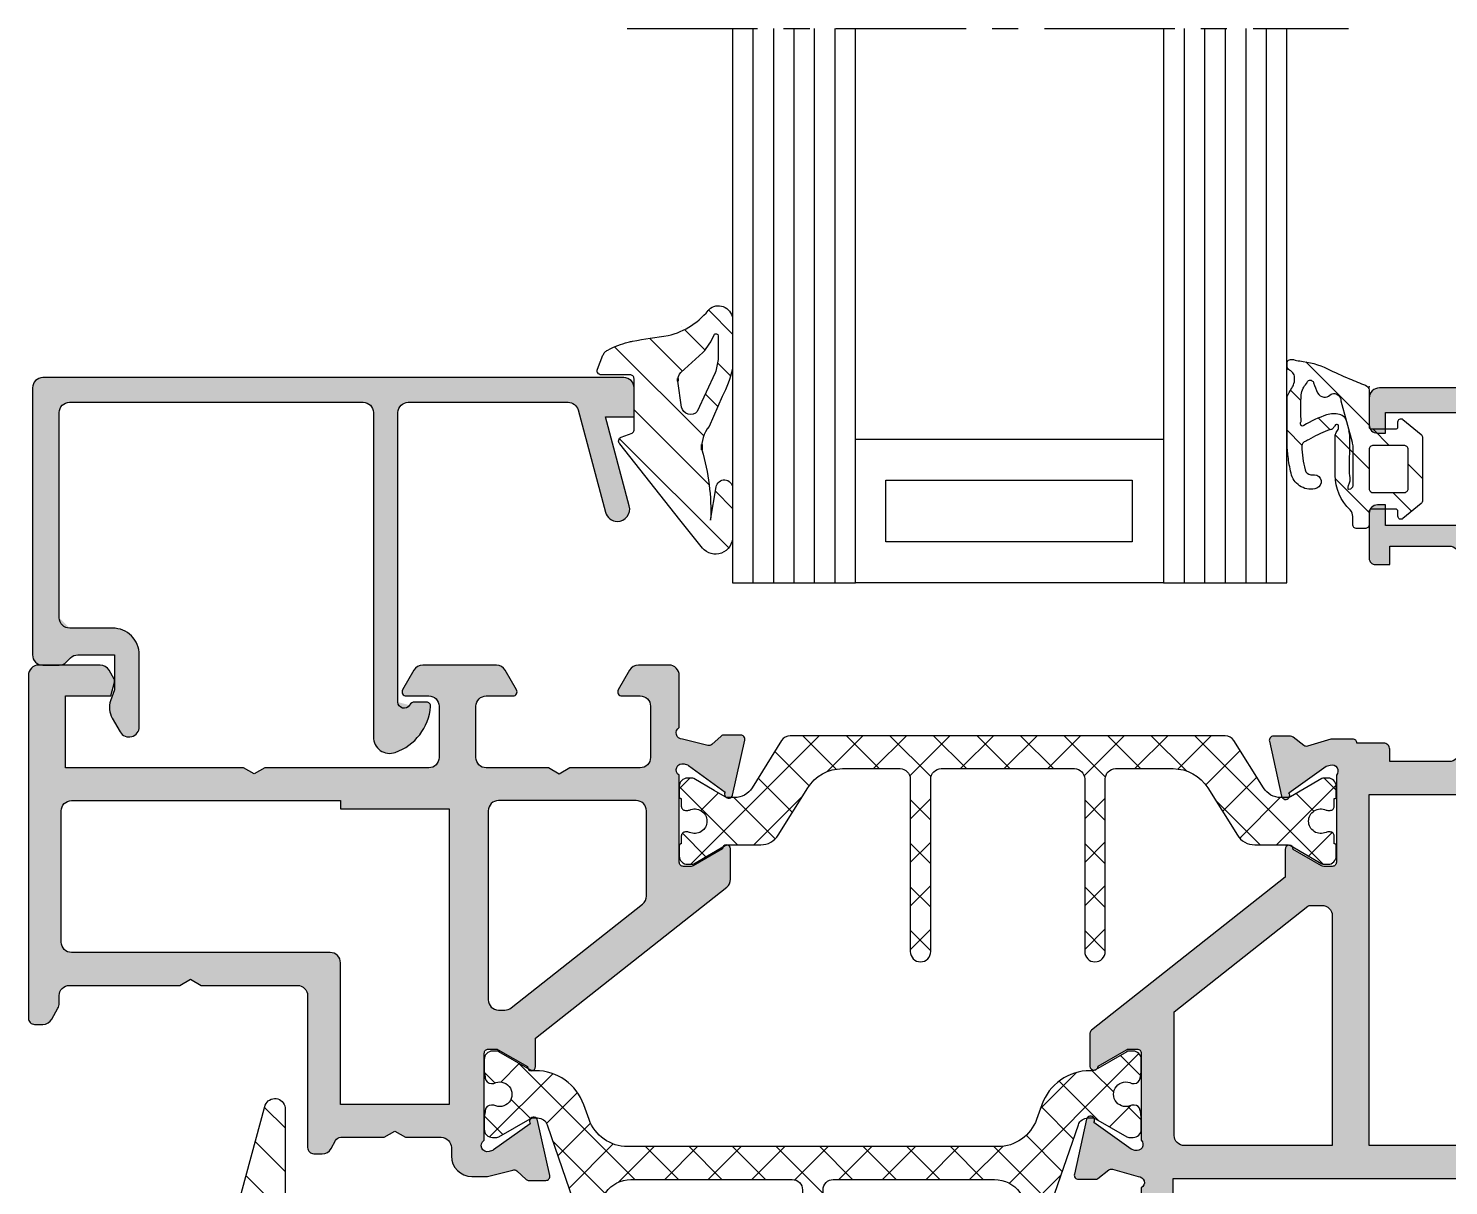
# Model space of a CAD drawing. Header units: millimetres. Extents: x -157 to 4988, y 4688 to 7765.
# Drawn here: x 1120.8 to 1190, y 5452.7 to 5509 of the extents above; entities that cross this region are included whole.
import ezdxf

# ---------------------------------------------------------------- set-up
doc = ezdxf.new("R2010")
doc.units = ezdxf.units.MM
doc.header["$LTSCALE"] = 0.2
doc.linetypes.add('CENTER', pattern=[50.8, 31.75, -6.35, 6.35, -6.35])
doc.layers.add('AM_VIS', color=7, linetype='Continuous', lineweight=50)
for name, color, linetype in [('REYNAERS', 7, 'Continuous'), ('RI-FILLING', 7, 'Continuous'), ('RI-GASKET', 7, 'Continuous'), ('RI-HATCH-I', 4, 'Continuous'), ('RI-HATCH-P', 7, 'Continuous'), ('RI-HATCH-PI', 4, 'Continuous'), ('RI-OTHERS', 7, 'CENTER'), ('RI-PROFILE', 7, 'Continuous')]:
    doc.layers.add(name, color=color, linetype=linetype)

# ---------------------------------------------------------------- blocks, each defined once
blk = doc.blocks.new('0809183v1')
at = {"layer": 'RI-HATCH-I'}
h = blk.add_hatch(dxfattribs=at)
h.set_pattern_fill('_USER', color=256, scale=1.5, angle=-135, style=0, pattern_type=0)
h.set_pattern_definition([(225, (0, 0), (1.06066, -1.06066), [])])
h.paths.add_polyline_path([(5.05, 4.1, 0.414214), (4.75, 4.4), (-10.504, 4.4, 0.787862), (-10.628, 3.436), (-5.594, 2.073, -0.247996), (-5.457, 1.945), (-4.533, -0.72, 0.865542), (-3.95, -0.608), (-4.083, 2.291, -0.427803), (-3.884, 2.5), (-3.05, 2.5), (-2.9, 2.2), (-2.75, 2.5), (-2.15, 2.5, -0.414214), (-1.85, 2.2), (-1.85, 1.4), (-2.23, 1.4, 0.668179), (-2.35, 1.11), (-1.29, 0.05, 0.198912), (-1.17, 0), (1.17, 0, 0.198912), (1.29, 0.05), (2.35, 1.11, 0.668179), (2.23, 1.4), (1.85, 1.4), (1.85, 2.2, -0.414214), (2.15, 2.5), (2.747, 2.5), (2.897, 2.2), (3.047, 2.5), (4.247, 2.5), (4.397, 2.2), (4.547, 2.5), (4.75, 2.5, 0.414214), (5.05, 2.8)])
h.paths.add_polyline_path([(-0.65, 2.8), (0.65, 2.8, -0.414214), (1, 2.45), (1, 1.4), (0.691, 0.55), (-0.691, 0.55), (-1, 1.4), (-1, 2.45, -0.414214)], flags=16)
at = {"layer": 'RI-GASKET'}
for points in [[(-4.533, -0.72), (-5.457, 1.945, 0.247996), (-5.594, 2.073), (-10.628, 3.436, -0.787862), (-10.504, 4.4), (4.75, 4.4, -0.414214), (5.05, 4.1), (5.05, 2.8, -0.414214), (4.75, 2.5), (4.547, 2.5), (4.397, 2.2), (4.247, 2.5), (3.047, 2.5), (2.897, 2.2), (2.747, 2.5), (2.15, 2.5, 0.414214), (1.85, 2.2), (1.85, 1.4), (2.23, 1.4, -0.668179), (2.35, 1.11), (1.29, 0.05, -0.198912), (1.17, 0), (-1.17, 0, -0.198912), (-1.29, 0.05), (-2.35, 1.11, -0.668179), (-2.23, 1.4), (-1.85, 1.4), (-1.85, 2.2, 0.414214), (-2.15, 2.5), (-2.75, 2.5), (-2.9, 2.2), (-3.05, 2.5), (-3.884, 2.5, 0.427803), (-4.083, 2.291), (-3.95, -0.608, -0.865499)], [(0.65, 2.8, -0.414214), (1, 2.45), (1, 1.4), (0.691, 0.55), (-0.691, 0.55), (-1, 1.4), (-1, 2.45, -0.414214), (-0.65, 2.8)]]:
    blk.add_lwpolyline(points, format="xyb", close=True, dxfattribs=at)
blk.add_arc((-4.17, 4.6), 0.2, 263.84468, 270, dxfattribs=at)
blk = doc.blocks.new('0809125v2')
at = {"layer": 'RI-HATCH-I'}
h = blk.add_hatch(dxfattribs=at)
h.set_pattern_fill('_USER', color=256, scale=1.5, angle=45, style=0, pattern_type=0)
h.set_pattern_definition([(45, (-188.5701, -265.9912), (-1.06066, 1.06066), [])])
edge = h.paths.add_edge_path(flags=0)
edge.add_arc((-3.267, -1.514), 6.993, 13.12763, 14.88324)
edge.add_arc((-1.254, -0.969), 4.908, 14.76697, 27.32736)
edge.add_arc((2.664, 1.052), 0.499, 27.69323, 47.72163)
edge.add_arc((2.662, 1.05), 0.501, 47.72163, 67.91622)
edge.add_line((2.851, 1.515), (2.175, 1.788))
edge.add_arc((2.101, 1.602), 0.2, 68.32784, 96.1665)
edge.add_arc((2.101, 1.601), 0.201, 96.13863, 123.84179)
edge.add_arc((2.099, 1.602), 0.199, 123.53355, 151.79439)
edge.add_arc((2.099, 1.602), 0.199, 151.82633, 180.02396)
edge.add_line((1.9, 1.602), (1.9, 1.14))
edge.add_line((1.9, 1.14), (1.903, 0.201))
edge.add_ellipse((1.703, 0.201), major_axis=(-0.2, 0), ratio=1, start_angle=134.9996, end_angle=179.99908, ccw=False)
edge.add_ellipse((1.703, 0.201), major_axis=(-0.2, 0), ratio=1, start_angle=90.00092, end_angle=135.0004, ccw=False)
edge.add_line((1.703, 0.001), (-0.794, 0.001))
edge.add_ellipse((-0.794, 0.151), major_axis=(0, 0.15), ratio=1, start_angle=110.99402, end_angle=180, ccw=False)
edge.add_line((-0.934, 0.097), (-1.136, 0.622))
edge.add_arc((-1.322, 0.551), 0.2, 20.99402, 134.18067)
edge.add_line((-1.462, 0.694), (-5.165, -2.233))
edge.add_line((-5.165, -2.233), (-6.535, -3.325))
edge.add_arc((-5.999, -3.965), 0.835, 129.98445, 271.57536)
edge.add_line((-5.976, -4.799), (-3.604, -4.799))
edge.add_arc((-3.615, -4.4), 0.4, 271.58318, 442.03388)
edge.add_line((-3.559, -4.004), (-5.184, -3.727))
edge.add_arc((-4.732, 6.604), 10.342, 267.49207, 286.75252)
edge.add_ellipse((-1.621, -4.877), major_axis=(-1.584, 0), ratio=1, start_angle=230.57354, end_angle=274.69195, ccw=False)
edge.add_line((-0.615, -3.654), (0.838, -4.296))
edge.add_arc((3.98, 2.079), 7.108, 243.76494, 255.41011)
edge.add_line((2.19, -4.799), (4.566, -4.799))
edge.add_arc((4.565, -4.099), 0.7, 270.01407, 393.27731)
edge.add_ellipse((7.451, -0.747), major_axis=(0, 3.756), ratio=1, start_angle=104.05137, end_angle=142.2209, ccw=False)
edge.add_arc((-60.458, -10.587), 64.883, 7.90903, 9.45682)
edge = h.paths.add_edge_path(flags=0)
edge.add_line((0.325, -2.312), (1.592, -2.134))
edge.add_ellipse((1.66, -2.632), major_axis=(-0.502, 0), ratio=1, start_angle=224.72012, end_angle=277.76879, ccw=False)
edge.add_line((2.016, -2.279), (2.986, -3.357))
edge.add_arc((5.172, -0.876), 3.307, 228.61377, 246.3421)
edge.add_ellipse((3.805, -3.997), major_axis=(0, 0.1), ratio=1, start_angle=180, end_angle=336.3421, ccw=False)
edge.add_line((3.805, -4.097), (2.639, -4.097))
edge.add_ellipse((3.454, 0.999), major_axis=(-5.16, 0), ratio=1, start_angle=73.68332, end_angle=80.91577, ccw=False)
edge.add_line((2.004, -3.954), (0.111, -3.081))
edge.add_ellipse((0.426, -2.755), major_axis=(-0.454, 0), ratio=1, start_angle=-77.04539, end_angle=45.92602, ccw=False)
at = {"layer": 'AM_VIS', "color": 251}
for p, q in [((1.728, -2.134), (1.592, -2.134)), ((-1.492, -3.298), (-1.751, -3.298))]:
    blk.add_line(p, q, dxfattribs=at)
at = {"layer": 'RI-GASKET'}
for points in [[(1.903, 0.201), (1.9, 1.14), (1.9, 1.602, -0.12366), (1.924, 1.696, -0.12394), (1.989, 1.768, -0.12147), (2.08, 1.801, -0.12207), (2.175, 1.788), (2.851, 1.515, -0.088344), (3, 1.421, -0.087614), (3.106, 1.284, -0.05486), (3.492, 0.282, -0.00766), (3.543, 0.074, -0.006754), (3.808, -1.659, 0.168103), (5.151, -3.715, -0.596494), (4.566, -4.799), (2.19, -4.799, -0.050855), (0.838, -4.296), (-0.615, -3.654, 0.194917), (-1.751, -3.298, -0.084238), (-5.184, -3.727), (-3.559, -4.004, -0.919956), (-3.604, -4.799), (-5.976, -4.799, -0.710603), (-6.535, -3.325), (-5.165, -2.233), (-1.462, 0.694, -0.538369), (-1.136, 0.622), (-0.934, 0.097, 0.310537), (-0.794, 0.001), (1.703, 0.001, 0.19891), (1.844, 0.059, 0.19891)], [(2.016, -2.279), (2.986, -3.357, 0.077509), (3.845, -3.905, -0.812259), (3.805, -4.097), (2.639, -4.097, -0.031568), (2.004, -3.954), (0.111, -3.081, -0.594769), (0.325, -2.312), (1.592, -2.134, -0.235693)]]:
    blk.add_lwpolyline(points, format="xyb", close=True, dxfattribs=at)
blk = doc.blocks.new('1808204v4')
at = {"layer": 'RI-HATCH-I'}
h = blk.add_hatch(dxfattribs=at)
h.set_pattern_fill('_USER', color=256, scale=1.5, angle=45, pattern_type=0)
h.set_pattern_definition([(45, (5e-12, -0.0402), (-1.06066, 1.06066), [])])
h.paths.add_polyline_path([(1.875, 4.601, -0.087704), (1.92, 4.452, 0.177793), (1.988, 4.333, 0.014426), (2.108, 4.248, -0.117211), (2.161, 4.197, -0.391209), (2.151, 4.093, -0.149412), (2.038, 4.065, -0.133911), (1.918, 4.089), (1.775, 4.182, 0.16407), (1.597, 4.24), (-0.295, 4.239, 0.207909), (-1.993, 3.497, -0.176327), (-2.315, 3.38), (-2.7, 3.38, 0.414214), (-2.9, 3.18), (-2.9, 2.78, 0.414214), (-2.7, 2.58), (-2.05, 2.58, -0.414214), (-1.95, 2.48), (-1.95, 1.28, -0.414214), (-2.05, 1.18), (-2.3, 1.18, 0.63707), (-2.415, 0.933), (-1.675, 0.051, 0.221695), (-1.521, -0.02), (1.521, -0.02, 0.221695), (1.675, 0.051), (2.415, 0.933, 0.63707), (2.3, 1.18), (2.05, 1.18, -0.414214), (1.95, 1.28), (1.95, 2.48, -0.414214), (2.05, 2.58), (3.85, 2.58, 0.251998), (4.082, 2.763, -0.009783), (4.395, 3.543, -0.012498), (4.884, 4.613, 0.087136), (5.262, 5.962, -0.039888), (5.327, 6.259, 0.155596), (5.324, 6.456, 0.255227), (5.167, 6.58), (5.001, 6.58, 0.220126), (4.818, 6.461, -0.059282), (4.735, 6.342, -0.194696), (4.523, 6.222, -0.119377), (4.164, 6.244, -0.054192), (3.944, 6.344, 0.022832), (3.656, 6.511, 0.086161), (3.525, 6.567, 0.034247), (3.239, 6.58), (1.197, 6.58, 0.016757), (0.519, 6.515, 0.028883), (-0.299, 6.359, 0.192219), (-0.862, 5.884, 0.222141), (-0.932, 5.13, 0.805421), (-0.277, 5.239), (-0.277, 5.404, -0.362875), (-0.039, 5.703, -0.049392), (1.087, 5.862, -0.098515), (1.19, 5.849, -0.196247), (1.317, 5.742, -0.002495), (1.428, 5.53, -0.035566)])
h.paths.add_polyline_path([(2.124, 5.749, -0.097728), (2.096, 5.817, -0.220538), (2.11, 5.883, -0.359626), (2.294, 5.906, 0.122514), (2.338, 5.893, -0.011046), (3.242, 5.902, -0.011443), (3.619, 5.885, -0.120776), (3.933, 5.79, -0.051025), (4.149, 5.641, 0.089507), (4.215, 5.603, -0.170147), (4.296, 5.543), (4.307, 5.526, -0.330052), (4.302, 5.368, -0.248624), (4.194, 5.282, 0.008797), (3.708, 5.094, 0.22449), (3.503, 4.793, 0.23209), (3.584, 4.51, -0.256002), (3.672, 4.244, -0.265239), (3.451, 3.98, -0.042169), (3.322, 3.951), (2.405, 3.706, 0.104695), (2.517, 3.767, 0.104289), (2.656, 4.03, 0.145726), (2.633, 4.649, 0.062608)], flags=16)
h.paths.add_polyline_path([(1.15, 2.38), (1.15, 0.88, -0.414214), (0.95, 0.68), (-0.95, 0.68, -0.414214), (-1.15, 0.88), (-1.15, 2.38, -0.414214), (-0.95, 2.58), (0.95, 2.58, -0.414214)], flags=16)
at = {"layer": 'RI-GASKET'}
for points in [[(-2.415, 0.933, -0.63707), (-2.3, 1.18), (-2.05, 1.18, 0.414214), (-1.95, 1.28), (-1.95, 2.48, 0.414214), (-2.05, 2.58), (-2.7, 2.58, -0.414214), (-2.9, 2.78), (-2.9, 3.18, -0.414214), (-2.7, 3.38), (-2.315, 3.38, 0.176327), (-1.993, 3.497, -0.207909), (-0.295, 4.239), (1.597, 4.24, -0.16407), (1.775, 4.182), (1.918, 4.089, 0.133911), (2.038, 4.065, 0.149412), (2.151, 4.093, 0.302776), (2.172, 4.176, 0.156156), (2.108, 4.248, -0.014426), (1.988, 4.333, -0.177793), (1.92, 4.452, 0.087704), (1.875, 4.601, 0.035566), (1.428, 5.53, 0.0025), (1.317, 5.742, 0.195686), (1.19, 5.849, 0.082311), (1.104, 5.862, 0.050141), (-0.039, 5.703, 0.349731), (-0.277, 5.418), (-0.277, 5.239, -0.805421), (-0.932, 5.13, -0.222141), (-0.862, 5.884, -0.192219), (-0.299, 6.359, -0.028883), (0.519, 6.515, -0.016757), (1.197, 6.58), (3.239, 6.58, -0.034247), (3.525, 6.567, -0.086161), (3.656, 6.511, -0.022832), (3.944, 6.344, 0.054192), (4.164, 6.244, 0.119377), (4.523, 6.222, 0.194696), (4.735, 6.342, 0.059282), (4.818, 6.461, -0.220126), (5.001, 6.58), (5.167, 6.58, -0.255227), (5.324, 6.456, -0.155596), (5.327, 6.259, 0.039888), (5.262, 5.962, -0.087136), (4.884, 4.613, 0.012498), (4.395, 3.543, 0.009783), (4.082, 2.763, -0.251998), (3.85, 2.58), (2.05, 2.58, 0.414214), (1.95, 2.48), (1.95, 1.28, 0.414214), (2.05, 1.18), (2.3, 1.18, -0.63707), (2.415, 0.933), (1.675, 0.051, -0.221695), (1.521, -0.02), (-1.521, -0.02, -0.221695), (-1.675, 0.051)], [(0.95, 2.58), (-0.95, 2.58, 0.414214), (-1.15, 2.38), (-1.15, 0.88, 0.414214), (-0.95, 0.68), (0.95, 0.68, 0.414214), (1.15, 0.88), (1.15, 2.38, 0.414214)]]:
    blk.add_lwpolyline(points, format="xyb", close=True, dxfattribs=at)
blk.add_lwpolyline([(2.378, 3.699, 0.127497), (2.517, 3.767, 0.104289), (2.656, 4.03, 0.145726), (2.633, 4.649, 0.06315), (2.119, 5.758, -0.098233), (2.095, 5.827, -0.185097), (2.11, 5.883, -0.353394), (2.291, 5.908, 0.131219), (2.338, 5.893, -0.011046), (3.242, 5.902, -0.011443), (3.619, 5.885, -0.120776), (3.933, 5.79, -0.051025), (4.149, 5.641, 0.099426), (4.223, 5.6, -0.155917), (4.296, 5.543), (4.307, 5.526, -0.330052), (4.302, 5.368, -0.248624), (4.194, 5.282, 0.008797), (3.708, 5.094, 0.22449), (3.503, 4.793, 0.253728), (3.603, 4.49, -0.231161), (3.672, 4.244, -0.265239), (3.451, 3.98, -0.042169), (3.322, 3.951), (1.316, 3.414, -0.065543), (1.057, 3.38), (-0.805, 3.38, -0.363579), (-1.001, 3.561, -0.418693), (-0.958, 3.604, -0.075244), (-0.801, 3.587, -0.052208), (-0.718, 3.552, 0.123461), (-0.528, 3.501, 0.059734), (-0.357, 3.517, -0.062315), (-0.236, 3.53), (1.578, 3.527, 0.074218), (1.868, 3.562)], format="xyb", dxfattribs=at)
blk.add_point((3.996, 2.58), dxfattribs=at)
blk = doc.blocks.new('0020687b')
at = {"layer": 'RI-PROFILE'}
blk.add_lwpolyline([(0, -0.5), (0, -1.293, 0.198912), (0.146, -1.646), (0.354, -1.854, -0.198912), (0.5, -2.207), (0.5, -4), (-1.2, -4), (-1.736, -3.805, 0.221695), (-2.578, -3.879), (-3.25, -4.267, 0.767327), (-3, -5.2), (0.5, -5.2, 0.414214), (1.8, -3.9), (1.8, -1.811, -0.411517), (2.3, -1.3), (12.3, -1.3, -0.414214), (12.8, -1.8), (12.8, -16.1), (12.8, -16.1, -0.414214), (12.3, -16.6), (-3.497, -16.6, 0.517638), (-4.251, -17.667, 0.295021), (-2.017, -19.391, 0.438866), (-1.8, -19.192), (-1.8, -18.62, 0.267949), (-1.95, -18.36, -0.767327), (-1.8, -17.8), (12.3, -17.8, -0.414214), (12.8, -18.3), (12.8, -26.086, -0.339443), (12.429, -26.569), (7.445, -27.905, 0.339443), (7, -28.485, 0.493158), (7.755, -29.064), (12.1, -27.9), (12.1, -29.3), (13.5, -29.3, 0.414214), (14, -28.8), (14, -0.5, 0.4142), (13.5, 0), (0.5, 0, 0.414214)], format="xyb", close=True, dxfattribs=at)
blk = doc.blocks.new('0020687')
at = {"layer": 'RI-HATCH-P'}
h = blk.add_hatch(color=256, dxfattribs=at)
h.dxf.hatch_style = 1
edge = h.paths.add_edge_path()
edge.add_line((0, -0.519), (0, -1.312))
edge.add_arc((0.5, -1.312), 0.5, 180, 225)
edge.add_line((0.146, -1.665), (0.354, -1.872))
edge.add_arc((0, -2.226), 0.5, 0, 45, ccw=False)
edge.add_line((0.5, -2.226), (0.5, -4.019))
edge.add_line((0.5, -4.019), (-1.2, -4.019))
edge.add_line((-1.2, -4.019), (-1.736, -3.824))
edge.add_arc((-2.078, -4.764), 1, 70, 120)
edge.add_line((-2.578, -3.897), (-3.25, -4.286))
edge.add_arc((-3, -4.719), 0.5, 120, 270)
edge.add_line((-3, -5.219), (0.5, -5.219))
edge.add_arc((0.5, -3.919), 1.3, 270, 360)
edge.add_line((1.8, -3.919), (1.8, -1.83))
edge.add_arc((2.308, -1.827), 0.508, 90.9056, 180.37755, ccw=False)
edge.add_line((2.3, -1.319), (12.3, -1.319))
edge.add_arc((12.3, -1.819), 0.5, 0, 90, ccw=False)
edge.add_line((12.8, -1.819), (12.8, -16.119))
edge.add_arc((12.3, -16.119), 0.5, -90, 0, ccw=False)
edge.add_line((12.3, -16.619), (-3.497, -16.619))
edge.add_arc((-3.497, -17.419), 0.8, 90, 199.47122)
edge.add_arc((-1.8, -16.819), 2.6, 199.47122, 265.21981)
edge.add_arc((-2, -19.21), 0.2, 265.21981, 360)
edge.add_line((-1.8, -19.21), (-1.8, -18.638))
edge.add_arc((-2.1, -18.638), 0.3, 0, 60)
edge.add_arc((-1.8, -18.119), 0.3, 90, 240, ccw=False)
edge.add_line((-1.8, -17.819), (12.3, -17.819))
edge.add_arc((12.3, -18.319), 0.5, 0, 90, ccw=False)
edge.add_line((12.8, -18.319), (12.8, -26.105))
edge.add_arc((12.3, -26.105), 0.5, -74.99773, 0, ccw=False)
edge.add_line((12.429, -26.588), (7.445, -27.924))
edge.add_arc((7.6, -28.504), 0.6, 105.00227, 180)
edge.add_arc((7.6, -28.504), 0.6, 180, 285.00227)
edge.add_line((7.755, -29.083), (12.1, -27.919))
edge.add_line((12.1, -27.919), (12.1, -29.319))
edge.add_line((12.1, -29.319), (13.5, -29.319))
edge.add_arc((13.5, -28.819), 0.5, 270.00263, 360.00263)
edge.add_line((14, -28.819), (14, -0.519))
edge.add_arc((13.5, -0.519), 0.5, 0.00263, 90)
edge.add_line((13.5, -0.019), (0.5, -0.019))
edge.add_arc((0.5, -0.519), 0.5, 90, 180)
blk.add_blockref('0020687b', (0, -0.019))
blk = doc.blocks.new('GLASS27')
at = {"layer": 'RI-FILLING'}
for p, q in [((-1085.703, 5441.635), (-1112.711, 5441.635)), ((-1112.711, 5441.635), (-1112.711, 5435.635)), ((-1112.711, 5435.635), (-1085.703, 5435.635)), ((-1112.711, 5420.635), (-1112.711, 5414.635)), ((-1085.703, 5420.635), (-1112.711, 5420.635)), ((-1112.711, 5414.635), (-1085.703, 5414.635))]:
    blk.add_line(p, q, dxfattribs=at)
for points in [[(-1112.711, 5435.635), (-1105.711, 5435.635), (-1105.711, 5420.635), (-1112.711, 5420.635), (-1112.711, 5435.635)], [(-1110.711, 5422.167), (-1110.711, 5434.167), (-1107.711, 5434.167), (-1107.711, 5422.167), (-1110.711, 5422.167)]]:
    blk.add_lwpolyline(points, dxfattribs=at)
at = {"layer": 'RI-HATCH-I'}
for p, q in [((-1085.703, 5440.635), (-1112.711, 5440.635)), ((-1085.703, 5439.635), (-1112.711, 5439.635)), ((-1085.703, 5438.635), (-1112.711, 5438.635)), ((-1112.711, 5437.635), (-1085.703, 5437.635)), ((-1112.711, 5436.635), (-1085.703, 5436.635)), ((-1085.703, 5419.635), (-1112.711, 5419.635)), ((-1085.703, 5418.635), (-1112.711, 5418.635)), ((-1085.703, 5417.635), (-1112.711, 5417.635)), ((-1085.703, 5416.635), (-1112.711, 5416.635)), ((-1085.703, 5415.635), (-1112.711, 5415.635))]:
    blk.add_line(p, q, dxfattribs=at)
at = {"layer": 'RI-OTHERS'}
blk.add_line((-1085.703, 5446.758), (-1085.703, 5411.635), dxfattribs=at)
blk = doc.blocks.new('4I31014')
at = {"layer": 'RI-PROFILE'}
for points in [[(-4.796, 8.603, 0.414214), (-5.096, 8.303), (-5.096, 7.897, 0.272375), (-4.839, 7.46), (-4.45, 7.244, -0.272375), (-4.296, 6.982), (-4.296, 4.873), (-3.996, 4.353), (-4.296, 3.834), (-4.296, 2.103, -0.414214), (-4.796, 1.603), (-5.2, 1.603, 0.414213), (-6.2, 0.603), (-6.2, 0), (-6.2, -0.15), (-5.89, -1.389, -0.263193), (-5.932, -1.581), (-6.343, -2.038, 0.185256), (-6.395, -2.172), (-6.395, -2.996, 0.479656), (-6.151, -3.191), (-3.472, -2.597, 1.238134), (-3.635, -2.242), (-4.91, -0.455, -0.080897), (-4.938, -0.398), (-4.987, -0.238, -0.892534), (-4.44, 0), (-0.2, 0, -0.414214), (0, -0.2), (0, -0.574, -0.131652), (-0.027, -0.674), (-0.85, -2.1, 1), (-0.85, -2.5), (0.529, -2.5), (7.882, -11.807, 0.229445), (8.274, -11.997), (9.75, -11.997, 1), (9.75, -11.597), (8.927, -10.17, -0.131652), (8.9, -10.07), (8.9, -9.697, -0.414214), (9.1, -9.497), (13.34, -9.497, -0.892534), (13.887, -9.734), (13.838, -9.894, -0.083094), (13.809, -9.953), (12.519, -11.728, 1.178332), (12.372, -12.094), (15.051, -12.688, 0.479656), (15.295, -12.493), (15.295, -11.669, 0.185256), (15.243, -11.535), (14.832, -11.078, -0.263193), (14.79, -10.886), (15.1, -9.647, -0.767327), (15.66, -9.497), (18.2, -9.497, 0.414214), (18.7, -8.997), (18.7, -7.505, 0.267949), (18.45, -7.072), (17.5, -6.524, 0.57735), (17.2, -6.697), (17.2, -7.597, -0.414214), (16.7, -8.097), (14.2, -8.097, -0.414214), (13.7, -7.597), (13.7, -4.172), (13.397, -3.647), (13.7, -3.121), (13.701, -0.096, -0.414214), (14.201, 0.404), (16.7, 0.403, -0.414214), (17.2, -0.097), (17.2, -1.397, 0.57735), (17.5, -1.57), (18.45, -1.022, 0.267949), (18.7, -0.588), (18.7, 2.995, 0.267949), (18.45, 3.428), (17.5, 3.976, 0.57735), (17.2, 3.803), (17.2, 2.703, -0.414214), (16.7, 2.203), (14.2, 2.203, -0.414214), (13.7, 2.703), (13.7, 10.684), (13.4, 11.203), (13.7, 11.723), (13.7, 20.403), (17.2, 20.403), (17.2, 18.19), (17.87, 18.01, 0.198912), (18.022, 18.03), (18.45, 18.277, 0.267949), (18.7, 18.71), (18.7, 21.703, 0.414214), (18.2, 22.203), (1.504, 22.203, 0.414214), (1.204, 21.903), (1.204, 21.497, 0.272375), (1.461, 21.06), (1.991, 20.766, 0.127458), (2.234, 20.703), (2.604, 20.703, -0.414214), (3.104, 20.203), (3.104, 14.823), (3.404, 14.303), (3.104, 13.784), (3.104, 9.103, -0.414214), (2.604, 8.603)], [(11.704, 1.703), (-2.696, 1.703), (-2.696, 7.003), (4.204, 7.003, 0.414214), (4.704, 7.503), (4.704, 20.103, -0.414213), (5.204, 20.603), (11.6, 20.603, -0.414214), (12.1, 20.103), (12.1, 7.003), (11.704, 7.003)], [(7.064, -7.707, 0.229445), (7.456, -7.897), (11.604, -7.897, 0.414214), (12.104, -7.397), (12.104, -0.697, 0.414214), (11.604, -0.197), (2.404, -0.197, 0.414214), (1.904, -0.697), (1.904, -1.002, 0.168732), (2.012, -1.312)]]:
    blk.add_lwpolyline(points, format="xyb", close=True, dxfattribs=at)
blk = doc.blocks.new('4E31314')
at = {"layer": 'RI-PROFILE'}
for points in [[(43.4, 22.463), (43.052, 23.6, -0.244146), (43.086, 23.781), (43.497, 24.31, 0.166807), (43.54, 24.433), (43.54, 25.265, 0.479656), (43.296, 25.461), (40.617, 24.867, 1.238134), (40.78, 24.511), (42.073, 22.698), (42.132, 22.507, -0.767327), (41.64, 22.2), (37.4, 22.2, -0.414214), (37.2, 22.4), (37.2, 22.816, -0.131652), (37.227, 22.916), (38.026, 24.3, 1), (38.026, 24.7), (36.673, 24.7), (29.228, 34.124, 0.229445), (29.071, 34.2), (27.474, 34.2, 1), (27.474, 33.8), (28.273, 32.416, -0.131652), (28.3, 32.316), (28.3, 31.9, -0.414214), (28.1, 31.7), (23.86, 31.7, -0.767327), (23.368, 32.007), (23.427, 32.198), (24.72, 34.011, 1.238134), (24.883, 34.367), (22.204, 34.961, 0.479656), (21.96, 34.765), (21.96, 33.933, 0.166807), (22.003, 33.81), (22.414, 33.281, -0.230693), (22.45, 33.11), (22.1, 31.85, -0.767327), (21.54, 31.7), (18.3, 31.7, 0.414214), (17.5, 30.9), (17.5, 28.1, 0.414214), (18, 27.6), (18.5, 27.6, 0.414214), (19, 28.1), (19, 30.15), (22, 30.15), (22, 10.15), (19, 10.15), (19, 12.1, 0.414214), (18.5, 12.6), (18, 12.6, 0.414214), (17.5, 12.1), (17.5, 8.95, 0.414214), (18.3, 8.15), (22, 8.15), (22, 4.25), (20.5, 4.25, 0.414214), (20, 3.75), (20, 3.45), (21.777, 3.45, -0.46991), (21.974, 3.213, -0.35423), (20.534, 1.991), (7.7, 1.7), (7.7, 3.2), (8.6, 3.2), (8.6, 3.5, 0.414214), (8.1, 4), (6.1, 4, 0.414214), (5.7, 3.6), (5.7, 3.2), (6.7, 3.2), (6.7, 1.2), (1.2, 1.2), (1.2, 3.2), (2.2, 3.2), (2.2, 3.6, 0.414214), (1.8, 4), (0.5, 4, 0.414214), (0, 3.5), (0, 0.5, 0.414214), (0.5, 0), (48.5, 0, 0.414214), (49, 0.5), (49, 13.1, -0.414214), (49.5, 13.6), (60, 13.6, 0.414214), (60.5, 14.1), (60.5, 20.1, 0.414214), (60, 20.6), (58.7, 20.6, 0.414214), (58.3, 20.2), (58.3, 19.8), (59.3, 19.8), (59.3, 15.7, -0.414214), (58.8, 15.2), (54.3, 15.2, -0.414214), (53.8, 15.7), (53.8, 19.8), (54.8, 19.8), (54.8, 20.2, 0.414214), (54.4, 20.6), (52.2, 20.6, 0.414214), (51.9, 20.3), (51.9, 19.6), (52.8, 19.6), (52.8, 16.7, -0.414214), (52.3, 16.2), (51.8, 16.2), (51.8, 15.2), (43.3, 15.2), (43.3, 16.2), (42.8, 16.2, -0.414214), (42.3, 16.7), (42.3, 19.6), (42.9, 19.6, 0.414214), (43.2, 19.9), (43.2, 21.2, 0.414214), (43.4, 21.4)], [(23.6, 22.4), (23.6, 29.6, -0.414214), (24.1, 30.1), (30.113, 30.1), (35.257, 23.589, -0.168732), (35.3, 23.465), (35.3, 22.9, -0.414214), (34.8, 22.4)], [(40.7, 20.6), (40.7, 15.2), (40.5, 15.2, 0.414214), (40, 14.7), (40, 14.1, 0.414214), (40.5, 13.6), (47.4, 13.6), (47.4, 1.6), (42.918, 1.6, -0.388879), (41.922, 2.513), (41.68, 5.287, 0.388879), (40.683, 6.2), (40, 6.2), (40, 1.6), (23.6, 1.6), (23.6, 20.6)]]:
    blk.add_lwpolyline(points, format="xyb", close=True, dxfattribs=at)
blk = doc.blocks.new('0000771L')
at = {"layer": 'RI-HATCH-PI'}
h = blk.add_hatch(dxfattribs=at)
h.set_pattern_fill('_USER', color=256, scale=1.5, angle=45, style=0, double=1, pattern_type=0)
h.set_pattern_definition([(45, (-2.744, -250.6072), (-1.06066, 1.06066), []), (135, (-2.744, -250.6072), (-1.06066, -1.06066), [])])
h.paths.add_polyline_path([(-1.221, 26.149), (-0.511, 26.401, 0.317203), (1.15, 28.757), (1.15, 28.864, -0.131652), (1.19, 29.014), (2.073, 30.544, 0.131652), (2.1, 30.644), (2.1, 30.85, 0.414214), (1.7, 31.25), (1.118, 31.25, 0.044632), (1.083, 31.247, -0.012287), (0.786, 31.201, 0.37684), (0.525, 30.903), (0.525, 30.79, -1.69614), (-0.525, 30.79), (-0.525, 30.903, 0.37684), (-0.786, 31.201, -0.012287), (-1.083, 31.247, 0.044632), (-1.118, 31.25), (-1.7, 31.25, 0.414214), (-2.1, 30.85), (-2.1, 30.644, 0.131652), (-2.073, 30.544), (-1.19, 29.014, -0.131652), (-1.15, 28.864), (-1.15, 28.657, -0.320103), (-1.487, 28.184), (-7.763, 26.023, 1), (-7.437, 25.078), (-6.138, 25.525, -0.515034), (-4.15, 24.107), (-4.15, 16.25, -0.414214), (-4.65, 15.75), (-7.6, 15.75, 1), (-7.6, 14.75), (-4.65, 14.75, -0.414214), (-4.15, 14.25), (-4.15, 6.393, -0.515034), (-6.138, 4.975), (-7.437, 5.422, 1), (-7.763, 4.477), (-1.487, 2.316, -0.320103), (-1.15, 1.843), (-1.15, 1.636, -0.131652), (-1.19, 1.486), (-2.073, -0.044, 0.131652), (-2.1, -0.144), (-2.1, -0.35, 0.414214), (-1.7, -0.75), (-1.118, -0.75, 0.044632), (-1.083, -0.747, -0.012287), (-0.786, -0.701, 0.37684), (-0.525, -0.403), (-0.525, -0.29, -1.69614), (0.525, -0.29), (0.525, -0.403, 0.37684), (0.786, -0.701, -0.012287), (1.083, -0.747, 0.044632), (1.118, -0.75), (1.7, -0.75, 0.414214), (2.1, -0.35), (2.1, -0.144, 0.131652), (2.073, -0.044), (1.19, 1.486, -0.131652), (1.15, 1.636), (1.15, 1.743, 0.317203), (-0.511, 4.099), (-1.221, 4.351, -0.317203), (-2.55, 6.235), (-2.55, 24.265, -0.317203)])
at = {"layer": 'RI-PROFILE'}
blk.add_lwpolyline([(-7.763, 26.023, 1), (-7.437, 25.078), (-6.138, 25.525, -0.515034), (-4.15, 24.107), (-4.15, 16.25, -0.414214), (-4.65, 15.75), (-7.6, 15.75, 1), (-7.6, 14.75), (-4.65, 14.75, -0.414214), (-4.15, 14.25), (-4.15, 6.393, -0.515034), (-6.138, 4.975), (-7.437, 5.422, 1), (-7.763, 4.477), (-1.487, 2.316, -0.320103), (-1.15, 1.843), (-1.15, 1.636, -0.131652), (-1.19, 1.486), (-2.073, -0.044, 0.131652), (-2.1, -0.144), (-2.1, -0.35, 0.414214), (-1.7, -0.75), (-1.118, -0.75, 0.044632), (-1.083, -0.747, -0.012287), (-0.786, -0.701, 0.37684), (-0.525, -0.403), (-0.525, -0.29, -1.69614), (0.525, -0.29), (0.525, -0.403, 0.37684), (0.786, -0.701, -0.012287), (1.083, -0.747, 0.044632), (1.118, -0.75), (1.7, -0.75, 0.414214), (2.1, -0.35), (2.1, -0.144, 0.131652), (2.073, -0.044), (1.19, 1.486, -0.131652), (1.15, 1.636), (1.15, 1.743, 0.317203), (-0.511, 4.099), (-1.221, 4.351, -0.317203), (-2.55, 6.235), (-2.55, 24.265, -0.317203), (-1.221, 26.149), (-0.511, 26.401, 0.317203), (1.15, 28.757), (1.15, 28.864, -0.131652), (1.19, 29.014), (2.073, 30.544, 0.131652), (2.1, 30.644), (2.1, 30.85, 0.414214), (1.7, 31.25), (1.118, 31.25, 0.044632), (1.083, 31.247, -0.012287), (0.786, 31.201, 0.37684), (0.525, 30.903), (0.525, 30.79, -1.69614), (-0.525, 30.79), (-0.525, 30.903, 0.37684), (-0.786, 31.201, -0.012287), (-1.083, 31.247, 0.044632), (-1.118, 31.25), (-1.7, 31.25, 0.414214), (-2.1, 30.85), (-2.1, 30.644, 0.131652), (-2.073, 30.544), (-1.19, 29.014, -0.131652), (-1.15, 28.864), (-1.15, 28.657, -0.320103), (-1.487, 28.184)], format="xyb", close=True, dxfattribs=at)
blk = doc.blocks.new('0000868L')
at = {"layer": 'RI-HATCH-PI'}
h = blk.add_hatch(dxfattribs=at)
h.set_pattern_fill('_USER', color=256, scale=1.5, angle=45, style=0, double=1, pattern_type=0)
h.set_pattern_definition([(45, (-4.3441, -122.7), (-1.06066, 1.06066), []), (135, (-4.3441, -122.7), (-1.06066, -1.06066), [])])
edge = h.paths.add_edge_path()
edge.add_arc((-4.183, 12.753), 0.5, 180, 270)
edge.add_line((-4.183, 12.253), (4.225, 12.253))
edge.add_arc((4.225, 11.753), 0.5, -90, 90, ccw=False)
edge.add_line((4.225, 11.253), (-4.183, 11.253))
edge.add_arc((-4.183, 10.753), 0.5, 90, 180)
edge.add_line((-4.683, 10.753), (-4.683, 7.951))
edge.add_arc((-2.683, 7.951), 2, 180, 238)
edge.add_line((-3.743, 6.255), (-1.445, 4.819))
edge.add_arc((-1.975, 3.971), 1, 0, 58, ccw=False)
edge.add_line((-0.975, 3.971), (-0.975, 2.386))
edge.add_arc((-0.675, 2.386), 0.3, 180, 210)
edge.add_line((-0.935, 2.236), (-0.052, 0.706))
edge.add_arc((-0.225, 0.606), 0.2, 0, 30, ccw=False)
edge.add_line((-0.025, 0.606), (-0.025, 0.4))
edge.add_arc((-0.425, 0.4), 0.4, -90, 0, ccw=False)
edge.add_line((-0.425, 0), (-0.925, 0))
edge.add_arc((-0.925, 0.1), 0.1, 180, 270, ccw=False)
edge.add_line((-1.025, 0.1), (-1.4, 0.1))
edge.add_arc((-1.4, 0.3), 0.2, 180, 270, ccw=False)
edge.add_line((-1.6, 0.3), (-1.6, 0.412))
edge.add_arc((-1.4, 0.412), 0.2, 154.99217, 180, ccw=False)
edge.add_arc((-2.125, 0.75), 0.6, 334.99217, 450)
edge.add_arc((-2.125, 0.75), 0.6, 90, 205.00783)
edge.add_arc((-2.85, 0.412), 0.2, 0, 25.00783, ccw=False)
edge.add_line((-2.65, 0.412), (-2.65, 0.3))
edge.add_arc((-2.85, 0.3), 0.2, -90, 0, ccw=False)
edge.add_line((-2.85, 0.1), (-3.225, 0.1))
edge.add_arc((-3.325, 0.1), 0.1, -90, 0, ccw=False)
edge.add_line((-3.325, 0), (-3.825, 0))
edge.add_arc((-3.825, 0.4), 0.4, 180, 270, ccw=False)
edge.add_line((-4.225, 0.4), (-4.225, 0.606))
edge.add_arc((-4.025, 0.606), 0.2, 150, 180, ccw=False)
edge.add_line((-4.198, 0.706), (-3.315, 2.236))
edge.add_arc((-3.575, 2.386), 0.3, 330, 360)
edge.add_line((-3.275, 2.386), (-3.275, 2.696))
edge.add_arc((-4.275, 2.696), 1, 0, 58)
edge.add_line((-3.745, 3.544), (-6.048, 4.983))
edge.add_arc((-5.783, 5.407), 0.5, 180, 238, ccw=False)
edge.add_line((-6.283, 5.407), (-6.283, 26.592))
edge.add_arc((-5.783, 26.592), 0.5, 122, 180, ccw=False)
edge.add_line((-6.048, 27.016), (-3.745, 28.456))
edge.add_arc((-4.275, 29.304), 1, 302, 360)
edge.add_line((-3.275, 29.304), (-3.275, 29.614))
edge.add_arc((-3.575, 29.614), 0.3, 0, 30)
edge.add_line((-3.315, 29.764), (-3.625, 30.301))
edge.add_line((-3.625, 30.301), (-4.198, 31.293))
edge.add_arc((-4.025, 31.393), 0.2, 180, 210, ccw=False)
edge.add_line((-4.225, 31.393), (-4.225, 31.6))
edge.add_arc((-3.825, 31.6), 0.4, 90, 180, ccw=False)
edge.add_line((-3.825, 32), (-3.325, 32))
edge.add_arc((-3.325, 31.9), 0.1, 0, 90, ccw=False)
edge.add_line((-3.225, 31.9), (-2.85, 31.9))
edge.add_arc((-2.85, 31.7), 0.2, 0, 90, ccw=False)
edge.add_line((-2.65, 31.7), (-2.65, 31.588))
edge.add_arc((-2.85, 31.588), 0.2, 334.99217, 360, ccw=False)
edge.add_arc((-2.125, 31.25), 0.6, 154.99217, 270)
edge.add_arc((-2.125, 31.25), 0.6, 270, 385.00783)
edge.add_arc((-1.4, 31.588), 0.2, 180, 205.00783, ccw=False)
edge.add_line((-1.6, 31.588), (-1.6, 31.7))
edge.add_arc((-1.4, 31.7), 0.2, 90, 180, ccw=False)
edge.add_line((-1.4, 31.9), (-1.025, 31.9))
edge.add_arc((-0.925, 31.9), 0.1, 90, 180, ccw=False)
edge.add_line((-0.925, 32), (-0.425, 32))
edge.add_arc((-0.425, 31.6), 0.4, 0, 90, ccw=False)
edge.add_line((-0.025, 31.6), (-0.025, 31.393))
edge.add_arc((-0.225, 31.393), 0.2, -30, 0, ccw=False)
edge.add_line((-0.052, 31.293), (-0.935, 29.764))
edge.add_arc((-0.675, 29.614), 0.3, 150, 180)
edge.add_line((-0.975, 29.614), (-0.975, 28.029))
edge.add_arc((-1.975, 28.029), 1, 302, 360, ccw=False)
edge.add_line((-1.445, 27.181), (-3.743, 25.745))
edge.add_arc((-2.683, 24.049), 2, 122, 180)
edge.add_line((-4.683, 24.049), (-4.683, 21.249))
edge.add_arc((-4.183, 21.249), 0.5, 180, 270)
edge.add_line((-4.183, 20.749), (4.225, 20.749))
edge.add_arc((4.225, 20.249), 0.5, -90, 90, ccw=False)
edge.add_line((4.225, 19.749), (-4.183, 19.749))
edge.add_arc((-4.183, 19.249), 0.5, 90, 180)
edge.add_line((-4.683, 19.249), (-4.683, 12.753))
at = {"layer": 'RI-PROFILE'}
blk.add_lwpolyline([(-4.683, 12.753, 0.414214), (-4.183, 12.253), (4.225, 12.253, -1), (4.225, 11.253), (-4.183, 11.253, 0.414214), (-4.683, 10.753), (-4.683, 7.951, 0.258618), (-3.743, 6.255), (-1.445, 4.819, -0.258618), (-0.975, 3.971), (-0.975, 2.386, 0.131652), (-0.935, 2.236), (-0.052, 0.706, -0.131652), (-0.025, 0.606), (-0.025, 0.4, -0.414214), (-0.425, 0), (-0.925, 0, -0.414214), (-1.025, 0.1), (-1.4, 0.1, -0.414214), (-1.6, 0.3), (-1.6, 0.412, -0.109552), (-1.581, 0.496, 0.548663), (-2.125, 1.35, 0.548663), (-2.669, 0.496, -0.109552), (-2.65, 0.412), (-2.65, 0.3, -0.414214), (-2.85, 0.1), (-3.225, 0.1, -0.414214), (-3.325, 0), (-3.825, 0, -0.414214), (-4.225, 0.4), (-4.225, 0.606, -0.131652), (-4.198, 0.706), (-3.315, 2.236, 0.131652), (-3.275, 2.386), (-3.275, 2.696, 0.258618), (-3.745, 3.544), (-6.048, 4.983, -0.258618), (-6.283, 5.407), (-6.283, 26.592, -0.258618), (-6.048, 27.016), (-3.745, 28.456, 0.258618), (-3.275, 29.304), (-3.275, 29.614, 0.131652), (-3.315, 29.764), (-3.625, 30.301), (-4.198, 31.293, -0.131652), (-4.225, 31.393), (-4.225, 31.6, -0.414214), (-3.825, 32), (-3.325, 32, -0.414214), (-3.225, 31.9), (-2.85, 31.9, -0.414214), (-2.65, 31.7), (-2.65, 31.588, -0.109552), (-2.669, 31.503, 0.548663), (-2.125, 30.65, 0.548663), (-1.581, 31.503, -0.109552), (-1.6, 31.588), (-1.6, 31.7, -0.414214), (-1.4, 31.9), (-1.025, 31.9, -0.414214), (-0.925, 32), (-0.425, 32, -0.414214), (-0.025, 31.6), (-0.025, 31.393, -0.131652), (-0.052, 31.293), (-0.935, 29.764, 0.131652), (-0.975, 29.614), (-0.975, 28.029, -0.258618), (-1.445, 27.181), (-3.743, 25.745, 0.258618), (-4.683, 24.049), (-4.683, 21.249, 0.414214), (-4.183, 20.749), (4.225, 20.749, -1), (4.225, 19.749), (-4.183, 19.749, 0.414214), (-4.683, 19.249)], format="xyb", close=True, dxfattribs=at)
blk = doc.blocks.new('4031314B')
for name, p in [('4I31014', (28.3, 63.7)), ('0000771L', (26.1, 32.45))]:
    blk.add_blockref(name, p)
at = {"xscale": -1}
blk.add_blockref('0000868L', (37.275, 22.203), dxfattribs=at)
at = {"layer": 'RI-PROFILE'}
blk.add_blockref('4E31314', (0, 0), dxfattribs=at)
blk = doc.blocks.new('4031314')
at = {"layer": 'RI-HATCH-P'}
h = blk.add_hatch(color=256, dxfattribs=at)
edge = h.paths.add_edge_path(flags=16)
edge.add_line((40.004, 65.403), (25.604, 65.403))
edge.add_line((25.604, 65.403), (25.604, 70.703))
edge.add_line((25.604, 70.703), (32.504, 70.703))
edge.add_arc((32.504, 71.203), 0.5, 269.99999, 359.99999)
edge.add_line((33.004, 71.203), (33.004, 83.803))
edge.add_arc((33.504, 83.803), 0.5, 90.00001, 179.99999, ccw=False)
edge.add_line((33.504, 84.303), (39.9, 84.303))
edge.add_arc((39.9, 83.803), 0.5, 0.00001, 90.00001, ccw=False)
edge.add_line((40.4, 83.803), (40.4, 70.703))
edge.add_line((40.4, 70.703), (40.004, 70.703))
edge.add_line((40.004, 70.703), (40.004, 65.403))
edge = h.paths.add_edge_path()
edge.add_arc((23.504, 72.003), 0.3, 89.99999, 179.99999)
edge.add_line((23.204, 72.003), (23.204, 71.597))
edge.add_arc((23.704, 71.597), 0.5, 179.99999, 240.94539)
edge.add_line((23.461, 71.16), (23.85, 70.944))
edge.add_arc((23.704, 70.682), 0.3, -0.00001, 60.94539, ccw=False)
edge.add_line((24.004, 70.682), (24.004, 68.573))
edge.add_line((24.004, 68.573), (24.304, 68.053))
edge.add_line((24.304, 68.053), (24.004, 67.533))
edge.add_line((24.004, 67.533), (24.004, 65.803))
edge.add_arc((23.504, 65.803), 0.5, 269.99999, 359.99999, ccw=False)
edge.add_line((23.504, 65.303), (23.1, 65.303))
edge.add_arc((23.1, 64.303), 1, 89.99999, 179.99994)
edge.add_line((22.1, 64.303), (22.1, 63.7))
edge.add_line((22.1, 63.7), (22.1, 63.55))
edge.add_line((22.1, 63.55), (22.41, 62.311))
edge.add_arc((22.219, 62.252), 0.2, -41.98169, 17, ccw=False)
edge.add_line((22.368, 62.119), (21.957, 61.662))
edge.add_arc((22.105, 61.528), 0.2, 138.01831, 180)
edge.add_line((21.905, 61.528), (21.905, 60.704))
edge.add_arc((22.105, 60.704), 0.2, 180, 282.5)
edge.add_line((22.149, 60.508), (24.828, 61.102))
edge.add_arc((24.785, 61.298), 0.2, 282.5, 486.79331)
edge.add_line((24.665, 61.458), (23.39, 63.244))
edge.add_arc((23.553, 63.36), 0.2, 197, 215.5, ccw=False)
edge.add_line((23.362, 63.302), (23.313, 63.462))
edge.add_arc((23.6, 63.55), 0.3, 30, 197, ccw=False)
edge.add_line((23.86, 63.7), (28.1, 63.7))
edge.add_arc((28.1, 63.5), 0.2, 0, 90, ccw=False)
edge.add_line((28.3, 63.5), (28.3, 63.126))
edge.add_arc((28.1, 63.126), 0.2, -30, 0, ccw=False)
edge.add_line((28.273, 63.026), (27.45, 61.6))
edge.add_arc((27.45, 61.4), 0.2, 90, 270)
edge.add_line((27.45, 61.2), (28.829, 61.2))
edge.add_line((28.829, 61.2), (36.182, 51.893))
edge.add_arc((36.574, 52.203), 0.5, 218.30976, 269.99999)
edge.add_line((36.574, 51.703), (38.05, 51.703))
edge.add_arc((38.05, 51.903), 0.2, 270, 450)
edge.add_line((38.05, 52.103), (37.227, 53.53))
edge.add_arc((37.4, 53.63), 0.2, 180, 210, ccw=False)
edge.add_line((37.2, 53.63), (37.2, 54.003))
edge.add_arc((37.4, 54.003), 0.2, 90, 180, ccw=False)
edge.add_line((37.4, 54.203), (41.64, 54.203))
edge.add_arc((41.9, 54.053), 0.3, -17, 150, ccw=False)
edge.add_line((42.187, 53.965), (42.138, 53.806))
edge.add_arc((41.947, 53.865), 0.2, 324, 343, ccw=False)
edge.add_line((42.109, 53.747), (40.819, 51.972))
edge.add_arc((40.715, 51.801), 0.2, 58.77942, 257.5)
edge.add_line((40.672, 51.606), (43.351, 51.012))
edge.add_arc((43.395, 51.207), 0.2, 257.5, 360)
edge.add_line((43.595, 51.207), (43.595, 52.031))
edge.add_arc((43.395, 52.031), 0.2, 0, 41.98169)
edge.add_line((43.543, 52.165), (43.132, 52.622))
edge.add_arc((43.281, 52.756), 0.2, 163, 221.98169, ccw=False)
edge.add_line((43.09, 52.814), (43.4, 54.053))
edge.add_arc((43.7, 54.053), 0.3, 30, 180, ccw=False)
edge.add_line((43.96, 54.203), (46.5, 54.203))
edge.add_arc((46.5, 54.703), 0.5, 269.99999, 360)
edge.add_line((47, 54.703), (47, 56.195))
edge.add_arc((46.5, 56.195), 0.5, 360, 420)
edge.add_line((46.75, 56.628), (45.8, 57.176))
edge.add_arc((45.7, 57.003), 0.2, 60, 180)
edge.add_line((45.5, 57.003), (45.5, 56.103))
edge.add_arc((45, 56.103), 0.5, -90, 0, ccw=False)
edge.add_line((45, 55.603), (42.5, 55.603))
edge.add_arc((42.5, 56.103), 0.5, 180, 270, ccw=False)
edge.add_line((42, 56.103), (42, 59.528))
edge.add_line((42, 59.528), (41.697, 60.053))
edge.add_line((41.697, 60.053), (42, 60.578))
edge.add_line((42, 60.578), (42.001, 63.604))
edge.add_arc((42.501, 63.604), 0.5, 89.98917, 179.98917, ccw=False)
edge.add_line((42.501, 64.104), (45, 64.103))
edge.add_arc((45, 63.603), 0.5, 0, 90, ccw=False)
edge.add_line((45.5, 63.603), (45.5, 62.303))
edge.add_arc((45.7, 62.303), 0.2, 180, 300)
edge.add_line((45.8, 62.13), (46.75, 62.678))
edge.add_arc((46.5, 63.111), 0.5, 300, 360)
edge.add_line((47, 63.111), (47, 66.695))
edge.add_arc((46.5, 66.695), 0.5, 0, 60)
edge.add_line((46.75, 67.128), (45.8, 67.676))
edge.add_arc((45.7, 67.503), 0.2, 60, 180)
edge.add_line((45.5, 67.503), (45.5, 66.403))
edge.add_arc((45, 66.403), 0.5, -90, 0, ccw=False)
edge.add_line((45, 65.903), (42.5, 65.903))
edge.add_arc((42.5, 66.403), 0.5, 180, 270, ccw=False)
edge.add_line((42, 66.403), (42, 74.383))
edge.add_line((42, 74.383), (41.7, 74.903))
edge.add_line((41.7, 74.903), (42, 75.423))
edge.add_line((42, 75.423), (42, 84.103))
edge.add_line((42, 84.103), (45.5, 84.103))
edge.add_line((45.5, 84.103), (45.5, 81.889))
edge.add_line((45.5, 81.889), (46.17, 81.71))
edge.add_arc((46.222, 81.903), 0.2, 255, 300)
edge.add_line((46.322, 81.73), (46.75, 81.977))
edge.add_arc((46.5, 82.41), 0.5, 300, 360)
edge.add_line((47, 82.41), (47, 85.403))
edge.add_arc((46.5, 85.403), 0.5, 0, 90)
edge.add_line((46.5, 85.903), (29.804, 85.903))
edge.add_arc((29.804, 85.603), 0.3, 89.99999, 179.99999)
edge.add_line((29.504, 85.603), (29.504, 85.197))
edge.add_arc((30.004, 85.197), 0.5, 179.99999, 240.94539)
edge.add_line((29.761, 84.76), (30.291, 84.466))
edge.add_arc((30.534, 84.903), 0.5, 240.94539, 269.99999)
edge.add_line((30.534, 84.403), (30.904, 84.403))
edge.add_arc((30.904, 83.903), 0.5, -0.00001, 89.99999, ccw=False)
edge.add_line((31.404, 83.903), (31.404, 78.523))
edge.add_line((31.404, 78.523), (31.704, 78.003))
edge.add_line((31.704, 78.003), (31.404, 77.483))
edge.add_line((31.404, 77.483), (31.404, 72.803))
edge.add_arc((30.904, 72.803), 0.5, 269.99999, 359.99999, ccw=False)
edge.add_line((30.904, 72.303), (23.504, 72.303))
edge = h.paths.add_edge_path(flags=16)
edge.add_arc((35.756, 56.303), 0.5, 218.30976, 270)
edge.add_line((35.756, 55.803), (39.904, 55.803))
edge.add_arc((39.904, 56.303), 0.5, 270, 359.99999)
edge.add_line((40.404, 56.303), (40.404, 63.003))
edge.add_arc((39.904, 63.003), 0.5, 359.99999, 449.99999)
edge.add_line((39.904, 63.503), (30.704, 63.503))
edge.add_arc((30.704, 63.003), 0.5, 89.99999, 179.99999)
edge.add_line((30.204, 63.003), (30.204, 62.698))
edge.add_arc((30.704, 62.698), 0.5, 180, 218.30976)
edge.add_line((30.312, 62.388), (35.364, 55.993))
h = blk.add_hatch(color=256, dxfattribs=at)
h.paths.add_polyline_path([(43.2, 21.2), (43.2, 19.9, -0.414214), (42.9, 19.6), (42.3, 19.6), (42.3, 16.7, 0.414214), (42.8, 16.2), (43.3, 16.2), (43.3, 15.2), (51.8, 15.2), (51.8, 16.2), (52.3, 16.2, 0.414214), (52.8, 16.7), (52.8, 19.6), (51.9, 19.6), (51.9, 20.3, -0.414214), (52.2, 20.6), (54.4, 20.6, -0.414214), (54.8, 20.2), (54.8, 19.8), (53.8, 19.8), (53.8, 15.7, 0.414214), (54.3, 15.2), (58.8, 15.2, 0.414214), (59.3, 15.7), (59.3, 19.8), (58.3, 19.8), (58.3, 20.2, -0.414214), (58.7, 20.6), (60, 20.6, -0.414214), (60.5, 20.1), (60.5, 14.1, -0.414214), (60, 13.6), (49.5, 13.6, 0.414214), (49, 13.1), (49, 0.5, -0.414214), (48.5, 0), (0.5, 0, -0.414214), (0, 0.5), (0, 3.5, -0.414214), (0.5, 4), (1.8, 4, -0.414214), (2.2, 3.6), (2.2, 3.2), (1.2, 3.2), (1.2, 1.2), (6.7, 1.2), (6.7, 3.2), (5.7, 3.2), (5.7, 3.6, -0.414214), (6.1, 4), (8.1, 4, -0.414214), (8.6, 3.5), (8.6, 3.2), (7.7, 3.2), (7.7, 1.7), (20.534, 1.991, 0.35423), (21.974, 3.213, 0.46991), (21.777, 3.45), (20, 3.45), (20, 3.75, -0.414214), (20.5, 4.25), (22, 4.25), (22, 8.15), (18.3, 8.15, -0.414214), (17.5, 8.95), (17.5, 12.1, -0.414214), (18, 12.6), (18.5, 12.6, -0.414214), (19, 12.1), (19, 10.15), (22, 10.15), (22, 30.15), (19, 30.15), (19, 28.1, -0.414214), (18.5, 27.6), (18, 27.6, -0.414214), (17.5, 28.1), (17.5, 30.9, -0.414214), (18.3, 31.7), (21.54, 31.7, 0.767327), (22.1, 31.85), (22.45, 33.11, 0.230693), (22.414, 33.281), (22.003, 33.81, -0.166807), (21.96, 33.933), (21.96, 34.765, -0.479656), (22.204, 34.961), (24.883, 34.367, -1.238134), (24.72, 34.011), (23.427, 32.198), (23.368, 32.007, 0.767327), (23.86, 31.7), (28.1, 31.7, 0.414214), (28.3, 31.9), (28.3, 32.316, 0.131652), (28.273, 32.416), (27.474, 33.8, -1), (27.474, 34.2), (29.071, 34.2, -0.229445), (29.228, 34.124), (36.673, 24.7), (38.026, 24.7, -1), (38.026, 24.3), (37.227, 22.916, 0.131652), (37.2, 22.816), (37.2, 22.4, 0.414214), (37.4, 22.2), (41.64, 22.2, 0.767327), (42.132, 22.507), (42.073, 22.698), (40.78, 24.511, -1.238134), (40.617, 24.867), (43.296, 25.461, -0.479656), (43.54, 25.265), (43.54, 24.433, -0.166807), (43.497, 24.31), (43.086, 23.781, 0.244146), (43.052, 23.6), (43.4, 22.463), (43.4, 21.4, -0.414214)])
h.paths.add_polyline_path([(23.6, 20.6), (40.7, 20.6), (40.7, 15.2), (40.5, 15.2, 0.414214), (40, 14.7), (40, 14.1, 0.414214), (40.5, 13.6), (47.4, 13.6), (47.4, 1.6), (42.918, 1.6, -0.388879), (41.922, 2.513), (41.68, 5.287, 0.388879), (40.683, 6.2), (40, 6.2), (40, 1.6), (23.6, 1.6)], flags=16)
h.paths.add_polyline_path([(23.6, 22.4), (23.6, 29.6, -0.414214), (24.1, 30.1), (30.113, 30.1), (35.257, 23.589, -0.168732), (35.3, 23.465), (35.3, 22.9, -0.414214), (34.8, 22.4)], flags=16)
blk.add_blockref('4031314B', (0, 0))

msp = doc.modelspace()

# ---------------------------------------------------------------- block references
at = {"layer": 'REYNAERS'}
for name, p, rotation in [('GLASS27', (6596.767, 6594.721), 90), ('0809125v2', (1150.344, 5490.247), 90), ('1808204v4', (1188.725, 5487.559), 90), ('4031314', (1206.748, 5431.009), 90), ('0020687', (1121.027, 5478.009), 90), ('0809183v1', (1128.945, 5445.952), 270)]:
    msp.add_blockref(name, p, dxfattribs=dict(at, rotation=rotation))

doc.saveas('drawing.dxf')
